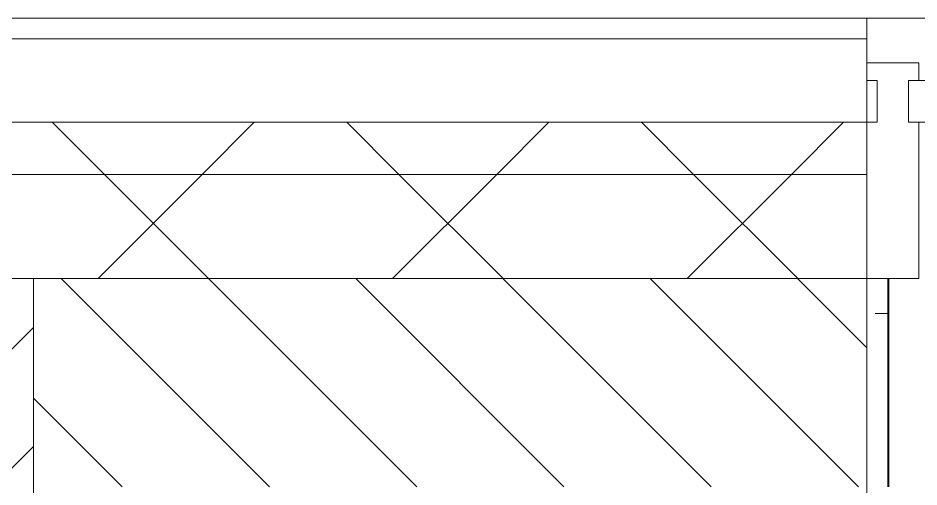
# Model space of a CAD drawing. Header units: millimetres. Extents: x -1178 to 415037, y -3506 to 42334.
# Drawn here: x 14295 to 15160, y 26900 to 27350 of the extents above; entities that cross this region are included whole.
import ezdxf

# ---------------------------------------------------------------- set-up
doc = ezdxf.new("R2010")
doc.units = ezdxf.units.MM
for name, color, linetype, lineweight in [('A-GLAZ-CURT', 7, 'Continuous', 9), ('A-GLAZ-CURT-1', 7, 'Continuous', 5), ('A-GLAZ-CURT-2', 7, 'Continuous', 20), ('A-GLAZ-CWMG', 7, 'Continuous', 9), ('A-GLAZ-CWMG-1', 7, 'Continuous', 20), ('A-WALL', 7, 'Continuous', 5), ('I-WALL', 7, 'Continuous', 5), ('S-COLS', 7, 'Continuous', 9), ('S-COLS-1', 7, 'Continuous', 5)]:
    doc.layers.add(name, color=color, linetype=linetype, lineweight=lineweight)
doc.layers.add('A-WALL-1', color=9, linetype='Continuous', lineweight=5, true_color=0x808080)
doc.layers.add('A-WALL-FNSH-1', color=9, linetype='Continuous', lineweight=5, true_color=0x808080)
pattern_1 = [(45, (0, 0), (-141.4214, 141.4214), []), (135, (0, 0), (-141.4214, -141.4214), [])]

# ---------------------------------------------------------------- blocks, each defined once
blk = doc.blocks.new('BSC_Колонна _Прямоугольная - 600х800-24078684-Объем проектирования 1 этажа')
at = {"layer": 'S-COLS-1'}
h = blk.add_hatch(dxfattribs=at)
h.set_pattern_fill('FP_21', color=256, style=0, pattern_type=2)
h.set_pattern_definition([(45, (-14010, -26700), (-114.04925, 114.04925), []), (45, (-13895.95, -26700), (-114.04925, 114.04925), [201.613, -40.323, 6.706, -33.617])])
h.paths.add_polyline_path([(-272.09, -400), (300, -400), (300, 400), (-300, 400), (-300, -400)])
for p, q in [((300, 400), (-300, 400)), ((-300, 400), (-300, -400)), ((300, -400), (300, 400)), ((-300, -400), (300, -400))]:
    blk.add_line(p, q, dxfattribs=at)
blk = doc.blocks.new('Системная панель - Стекло - 40мм-V196-Объем проектирования 1 этажа')
at = {"layer": 'A-GLAZ-CURT-1'}
h = blk.add_hatch(dxfattribs=at)
h.set_pattern_fill('FP_185', color=256, style=0, pattern_type=2)
h.set_pattern_definition([(45, (-15760.26, -27090), (-565.685, 565.685), [400, -1200]), (45, (-16160.26, -27290), (-565.685, 565.685), [1200, -400]), (45, (-15360.26, -27490), (-565.685, 565.685), [400, -1200])])
h.paths.add_polyline_path([(-400, -40), (410, -40), (410, 0), (-410, 0), (-410, -40)])
at = {"layer": 'A-GLAZ-CURT-2'}
for p, q in [((410, 0), (-410, 0)), ((-410, 0), (-410, -40)), ((410, -40), (410, 0)), ((-410, -40), (410, -40))]:
    blk.add_line(p, q, dxfattribs=at)
blk = doc.blocks.new('Прямоугольный импост - Импост структурный с накладкой - 190мм-22856098-Объем проектирования 1 этажа')
at = {"layer": 'A-GLAZ-CWMG-1'}
for p, q in [((0, 190), (-50, 190)), ((-50, 190), (-50, 40)), ((0, 40), (0, 190)), ((-50, 40), (-40, 40)), ((-40, 40), (-40, 0)), ((-10, 0), (-10, 40)), ((-10, 40), (0, 40)), ((-40, 0), (-50, 0)), ((-50, 0), (-50, -17)), ((0, 0), (-10, 0)), ((0, -17), (0, 0)), ((-50, -17), (0, -17))]:
    blk.add_line(p, q, dxfattribs=at)

msp = doc.modelspace()

# ---------------------------------------------------------------- hatches: boundary and pattern name
at = {"layer": 'A-WALL'}
h = msp.add_hatch(dxfattribs=at)
h.set_pattern_fill('FP_24', color=256, style=0, pattern_type=2)
h.set_pattern_definition(pattern_1)
h.paths.add_polyline_path([(33717.74, 27200), (33760, 27200), (33760, 27250), (31910, 27250), (31910, 27200), (33710, 27200)])
h.paths.add_polyline_path([(30810, 27200), (30810, 27250), (21910, 27250), (21910, 27200), (30623.14, 27200)])
h.paths.add_polyline_path([(20210, 27200), (20210, 27250), (19610.26, 27250), (19610.26, 27200)])
h.paths.add_polyline_path([(18710.26, 27200), (18710.26, 27250), (17810.26, 27250), (17810.26, 27200), (18244.76, 27200)])
h.paths.add_polyline_path([(16181.7, 27200), (16910.26, 27200), (16910.26, 27250), (16010.26, 27250), (16010.26, 27200)])
h.paths.add_polyline_path([(13730, 27200), (15110.26, 27200), (15110.26, 27250), (13730, 27250)])
h = msp.add_hatch(dxfattribs=at)
h.set_pattern_fill('FP_24', color=256, style=0, pattern_type=2)
h.set_pattern_definition(pattern_1)
h.paths.add_polyline_path([(25810, 27100), (30778, 27102), (30778, 27110), (30810, 27110), (30810, 27200), (21910, 27200), (21910, 27100), (24433.95, 27100)])
h.paths.add_polyline_path([(18244.76, 27100), (18710.26, 27100), (18710.26, 27200), (17810.26, 27200), (17810.26, 27100), (18110.26, 27100)])
h.paths.add_polyline_path([(33010, 27100), (33710, 27100), (33710, 27200), (31910, 27200), (31910, 27110), (31942, 27110), (31942, 27102), (32686.21, 27100)])
h.paths.add_polyline_path([(16181.7, 27100), (16910.26, 27100), (16910.26, 27200), (16010.26, 27200), (16010.26, 27100)])
h.paths.add_polyline_path([(20210, 27100), (20210, 27200), (19610.26, 27200), (19610.26, 27100)])
h.paths.add_polyline_path([(14310, 27100), (15110.26, 27100), (15110.26, 27200), (13730, 27200), (13730, 27100), (14118.63, 27100)])
h = msp.add_hatch(dxfattribs=at)
h.set_pattern_fill('FP_2', color=256, style=0, pattern_type=2)
h.set_pattern_definition([(135, (0, 0), (-70.71068, -70.71068), [])])
h.paths.add_polyline_path([(16035.26, 26900), (16910.26, 26900), (16910.26, 27100), (16010.26, 27100), (16010.26, 26900)])
h.paths.add_polyline_path([(14310, 26900), (15110.26, 26900), (15110.26, 27100), (14310, 27100), (14310, 26995.08)])
h.paths.add_polyline_path([(20210, 26900), (20210, 27100), (19610.26, 27100), (19610.26, 26900), (19792.06, 26900)])
h.paths.add_polyline_path([(18110.26, 26900), (18110.26, 27100), (17810.26, 27100), (17810.26, 26900)])
at = {"layer": 'I-WALL'}
h = msp.add_hatch(dxfattribs=at)
h.set_pattern_fill('FP_191', color=256, style=0, pattern_type=2)
h.set_pattern_definition([(0, (0, 0), (243.84, 60.96), [20.117, -162.763, 20.117, -162.763, -975.36]), (0, (0, 0), (243.84, 60.96), [-365.76, 20.117, -345.643, 20.117, -162.763, -426.72]), (0, (0, 0), (243.84, 60.96), [-914.4, 20.117, -101.803, 20.117, -284.683]), (120, (91.44, 30.48), (-174.71291, 180.69163), [20.117, -162.763, 20.117, -162.763, -975.36]), (120, (91.44, 30.48), (-174.71291, 180.69163), [-365.76, 20.117, -345.643, 20.117, -162.763, -426.72]), (120, (91.44, 30.48), (-174.71291, 180.69163), [-914.4, 20.117, -101.803, 20.117, -284.683]), (240, (121.92, 152.4), (-69.12709, -241.65163), [20.117, -162.763, 20.117, -162.763, -975.36]), (240, (121.92, 152.4), (-69.12709, -241.65163), [-365.76, 20.117, -345.643, 20.117, -162.763, -426.72]), (240, (121.92, 152.4), (-69.12709, -241.65163), [-914.4, 20.117, -101.803, 20.117, -284.683])])
h.paths.add_polyline_path([(15110.26, 26900), (15130.26, 26901.32), (15130.26, 27100), (15110.26, 27100), (15110.26, 27022.25)])

# ---------------------------------------------------------------- linework, layer by layer
at = {"layer": 'A-WALL'}
for p, q in [((15110.26, 27350), (16010.26, 27350)), ((13730, 27330), (15110.26, 27330)), ((13730, 27250), (15110.26, 27250)), ((13730, 27200), (15110.26, 27200)), ((14310, 27100), (15110.26, 27100)), ((15130.26, 27100), (14310, 27100))]:
    msp.add_line(p, q, dxfattribs=at)
at = {"layer": 'A-WALL-1'}
for p, q in [((15110.26, 27100), (15110.26, 27330)), ((15110.26, 27100), (15110.26, 26880)), ((15130.26, 26900), (15130.26, 27100))]:
    msp.add_line(p, q, dxfattribs=at)
at = {"layer": 'A-WALL-FNSH-1'}
for p, q in [((15110.26, 27350), (13710, 27350)), ((15110.26, 27330), (15110.26, 27350)), ((15131.26, 27100), (15130.26, 27100)), ((15131.26, 26900), (15131.26, 27100))]:
    msp.add_line(p, q, dxfattribs=at)

# ---------------------------------------------------------------- block references
at = {"layer": 'A-GLAZ-CURT'}
msp.add_blockref('Системная панель - Стекло - 40мм-V196-Объем проектирования 1 этажа', (15560.26, 27290), dxfattribs=at)
at = {"layer": 'A-GLAZ-CWMG', "rotation": 180}
msp.add_blockref('Прямоугольный импост - Импост структурный с накладкой - 190мм-22856098-Объем проектирования 1 этажа', (15110.26, 27290), dxfattribs=at)
at = {"layer": 'S-COLS'}
msp.add_blockref('BSC_Колонна _Прямоугольная - 600х800-24078684-Объем проектирования 1 этажа', (14010, 26700), dxfattribs=at)

doc.saveas('drawing.dxf')
